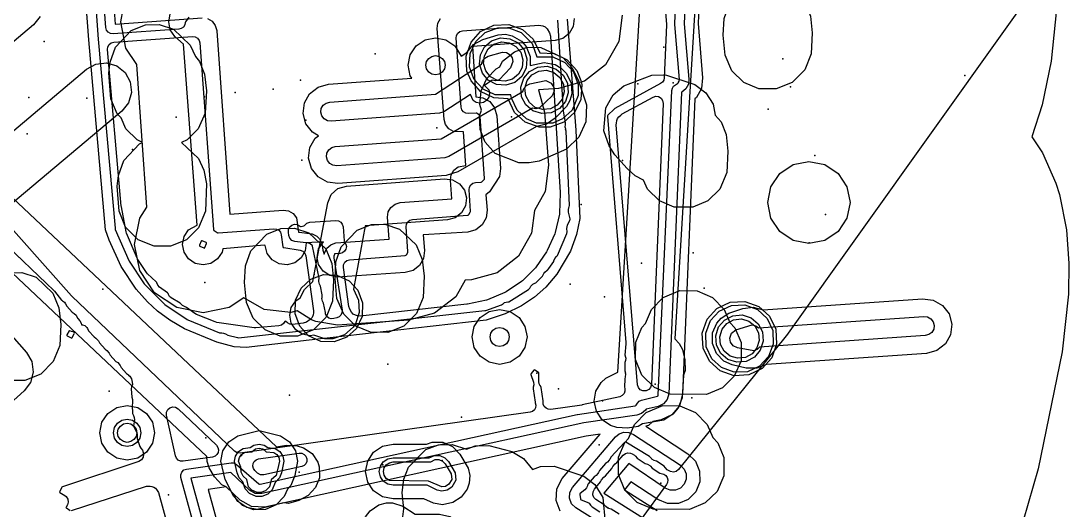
# Model space of a CAD drawing. Header units: metres. Extents: x 8738 to 9560, y -8972 to -7699.
# Drawn here: x 9148.7 to 9225.3, y -8108.8 to -8073.1 of the extents above; entities that cross this region are included whole.
import ezdxf

# ---------------------------------------------------------------- set-up
doc = ezdxf.new("R2010")
doc.units = ezdxf.units.M
for name, color, linetype in [('AI_GREENING_EXCLUSIONS', 1, 'Continuous'), ('AI_GREENING_LAWN', 82, 'Continuous'), ('AI_GREENING_REJECTED', 6, 'Continuous')]:
    doc.layers.add(name, color=color, linetype=linetype)

msp = doc.modelspace()

# ---------------------------------------------------------------- linework, layer by layer
at = {"layer": 'AI_GREENING_EXCLUSIONS'}
for points in [[(9188.561, -8072.928), (9189.184, -8081.035), (9189.471, -8087.487), (9189.24, -8088.658), (9188.786, -8089.883), (9187.793, -8091.571), (9186.985, -8092.504), (9186.156, -8093.238), (9185.21, -8093.88), (9184.018, -8094.46), (9182.632, -8094.916), (9171.051, -8096.233), (9170.97, -8096.265), (9170.786, -8096.263), (9165.134, -8096.905), (9164.27, -8096.871), (9163.002, -8096.513), (9160.641, -8095.54), (9159.569, -8094.91), (9158.686, -8094.25), (9157.943, -8093.576), (9157.115, -8092.648), (9156.024, -8091), (9155.142, -8089.078), (9154.881, -8088.312), (9153.659, -8074.453), (9151.341, -8043.422)], [(9225.452, -8055.762), (9224.035, -8056.214), (9224.608, -8059.064), (9224.886, -8061.973), (9224.824, -8066.477), (9223.844, -8076.012), (9223.181, -8079.189), (9222.441, -8081.522), (9223.209, -8082.703), (9224.196, -8084.92), (9224.457, -8085.733), (9224.96, -8088.312), (9225.137, -8090.78), (9225.105, -8093.014), (9224.65, -8097.233), (9222.899, -8105.779), (9221.799, -8109.562)], [(9197.511, -8063.268), (9197.093, -8073.285), (9197.435, -8077.313), (9197.394, -8077.694), (9197.213, -8078.031), (9196.918, -8078.276), (9196.884, -8078.294), (9195.967, -8100.286), (9195.855, -8100.705), (9195.577, -8101.038), (9195.183, -8101.221), (9194.307, -8101.414), (9194.263, -8101.497), (9193.977, -8101.741), (9193.621, -8101.863), (9189.763, -8102.415), (9166.292, -8107.585), (9165.808, -8107.571), (9165.387, -8107.332), (9164.031, -8106.038), (9161.109, -8106.45), (9164.348, -8118.278)], [(9198.51, -8063.309), (9198.095, -8073.263), (9198.432, -8077.229), (9198.349, -8077.99), (9197.987, -8078.664), (9197.865, -8078.765), (9196.966, -8100.327), (9196.743, -8101.166), (9196.185, -8101.831), (9195.398, -8102.197), (9194.801, -8102.329), (9194.472, -8102.61), (9194.299, -8102.669), (9197.354, -8104.679), (9197.909, -8105.226), (9198.213, -8105.945), (9198.219, -8106.726), (9197.925, -8107.449), (9197.377, -8108.004), (9196.659, -8108.308), (9195.878, -8108.314), (9195.155, -8108.02), (9193.19, -8106.727), (9192.724, -8107.313), (9195.107, -8108.822)], [(9198.201, -8066.594), (9196.397, -8096.285), (9196.729, -8096.626), (9196.95, -8097.058), (9197.137, -8097.813), (9197.156, -8098.593), (9197.024, -8098.933), (9196.937, -8100.594), (9196.653, -8101.321), (9196.248, -8101.792), (9195.599, -8102.226), (9194.037, -8102.497), (9193.727, -8102.685), (9192.956, -8102.803), (9192.177, -8102.751), (9191.714, -8102.609), (9191.102, -8102.186), (9190.688, -8101.569), (9190.527, -8100.842), (9190.643, -8100.108), (9191.02, -8099.467), (9191.382, -8099.142), (9192.242, -8098.717), (9194.271, -8065.314)], [(9198.201, -8066.594), (9196.397, -8096.285), (9196.729, -8096.626), (9196.95, -8097.058), (9197.137, -8097.813), (9197.156, -8098.593), (9197.024, -8098.933), (9196.937, -8100.594), (9196.653, -8101.321), (9196.248, -8101.792), (9195.599, -8102.226), (9194.037, -8102.497), (9193.727, -8102.685), (9192.956, -8102.803), (9192.177, -8102.751), (9191.714, -8102.609), (9191.102, -8102.186), (9190.688, -8101.569), (9190.527, -8100.842), (9190.643, -8100.108), (9191.02, -8099.467), (9191.382, -8099.142), (9192.242, -8098.717), (9194.271, -8065.314)], [(9155.267, -8068.838), (9155.587, -8073.296), (9161.922, -8072.843)], [(9192.551, -8072.645), (9192.309, -8074.58), (9191.345, -8076.276), (9189.805, -8077.474), (9187.924, -8077.992), (9186.455, -8078.098), (9186.905, -8079.734), (9187.184, -8083.595), (9186.942, -8085.531), (9186.159, -8086.909), (9185.956, -8088.554), (9184.994, -8090.251), (9183.455, -8091.451), (9181.574, -8091.971), (9181.111, -8092.005), (9180.419, -8093.219), (9178.872, -8094.417), (9176.984, -8094.93), (9171.813, -8095.273), (9170.219, -8095.011), (9169.9, -8094.892), (9168.87, -8094.237), (9168.389, -8094.37), (9166.453, -8094.13), (9164.973, -8093.291), (9163.906, -8094.003), (9161.993, -8094.384), (9160.08, -8094.003), (9158.457, -8092.92), (9157.374, -8091.297), (9156.993, -8089.384), (9157.374, -8087.471), (9157.908, -8086.671), (9157.162, -8076.244), (9156.37, -8075.058), (9155.989, -8073.145), (9156.177, -8072.199)], [(9150.112, -8072.754), (9149.625, -8073.363), (9142.432, -8079.415)], [(9189.06, -8072.897), (9188.987, -8073.478), (9188.698, -8073.987), (9188.236, -8074.346), (9187.672, -8074.501), (9181.643, -8074.937), (9181.9, -8078.61), (9182.391, -8078.671), (9182.899, -8078.96), (9183.259, -8079.422), (9183.414, -8079.987), (9183.693, -8083.848), (9183.621, -8084.429), (9182.875, -8085.555), (9182.618, -8085.755), (9182.705, -8086.874), (9182.633, -8087.455), (9182.344, -8087.964), (9181.883, -8088.324), (9181.318, -8088.48), (9178.056, -8088.695), (9178.139, -8089.832), (9178.067, -8090.415), (9177.776, -8090.925), (9177.312, -8091.285), (9176.745, -8091.439), (9171.813, -8091.773), (9171.239, -8091.659), (9170.752, -8091.334), (9170.427, -8090.847), (9170.317, -8090.374), (9170.427, -8089.699), (9170.775, -8089.197), (9169.519, -8089.283), (9169.448, -8089.855), (9169.159, -8090.364), (9168.698, -8090.723), (9168.134, -8090.879), (9167.553, -8090.807), (9167.044, -8090.519), (9166.684, -8090.057), (9166.525, -8089.456), (9166.459, -8089.448), (9163.427, -8089.717), (9163.379, -8089.958), (9163.054, -8090.445), (9162.567, -8090.77), (9161.993, -8090.884), (9161.419, -8090.77), (9160.932, -8090.445), (9160.607, -8089.958), (9160.493, -8089.384), (9160.607, -8088.81), (9160.932, -8088.323), (9161.555, -8087.971), (9160.564, -8074.769), (9159.928, -8074.206), (9159.603, -8073.719), (9159.489, -8073.145), (9159.603, -8072.571)], [(9162.31, -8072.892), (9162.649, -8073.085), (9162.888, -8073.393), (9162.991, -8073.77), (9162.99, -8073.777), (9162.992, -8073.784), (9163.96, -8087.172), (9167.842, -8086.891), (9168.229, -8086.94), (9168.568, -8087.132), (9168.808, -8087.44), (9168.961, -8088.493), (9168.966, -8088.493), (9169.017, -8088.5), (9169.761, -8088.593), (9169.794, -8088.604), (9169.947, -8088.624), (9170.298, -8088.794), (9170.298, -8088.794), (9170.487, -8088.979), (9170.662, -8089.328), (9170.732, -8089.801), (9170.841, -8090.096), (9170.841, -8090.096), (9170.845, -8090.022), (9171.015, -8089.67), (9171.015, -8089.67), (9171.015, -8089.67), (9171.16, -8089.54), (9171.306, -8089.411), (9171.306, -8089.411), (9171.306, -8089.411), (9171.49, -8089.346), (9171.674, -8089.282), (9171.674, -8089.282), (9171.674, -8089.282), (9171.674, -8089.282), (9175.572, -8089.013), (9175.454, -8087.406), (9175.501, -8087.019), (9175.694, -8086.679), (9176.002, -8086.439), (9176.378, -8086.335), (9180.139, -8086.06), (9180.041, -8084.696), (9180.089, -8084.309), (9180.282, -8083.97), (9180.59, -8083.73), (9181.17, -8083.612), (9180.993, -8081.164), (9180.266, -8081.141), (9179.927, -8080.948), (9179.687, -8080.64), (9179.584, -8080.264), (9179.073, -8073.619), (9179.122, -8073.232), (9179.314, -8072.893)], [(9137.31, -8075.811), (9167.364, -8104.16), (9168.089, -8104.049), (9168.868, -8104.101), (9169.331, -8104.243), (9169.943, -8104.666), (9170.357, -8105.283), (9170.472, -8105.64), (9170.488, -8106.42), (9170.204, -8107.147), (9169.663, -8107.71), (9168.982, -8108.083), (9168.233, -8108.301), (9167.87, -8108.261), (9165.943, -8108.742), (9165.178, -8108.59), (9164.529, -8108.156), (9164.089, -8107.475), (9163.688, -8107.093), (9163.359, -8106.94), (9162.831, -8106.366), (9162.439, -8105.69), (9162.298, -8105.227), (9162.28, -8104.863), (9136.861, -8080.886)], [(9137.31, -8075.811), (9167.364, -8104.16), (9168.089, -8104.049), (9168.868, -8104.101), (9169.331, -8104.243), (9169.943, -8104.666), (9170.357, -8105.283), (9170.472, -8105.64), (9170.488, -8106.42), (9170.204, -8107.147), (9169.663, -8107.71), (9168.982, -8108.083), (9168.233, -8108.301), (9167.87, -8108.261), (9165.943, -8108.742), (9165.178, -8108.59), (9164.529, -8108.156), (9164.089, -8107.475), (9163.688, -8107.093), (9163.359, -8106.94), (9162.831, -8106.366), (9162.439, -8105.69), (9162.298, -8105.227), (9162.28, -8104.863), (9136.861, -8080.886)], [(9145.37, -8083.43), (9153.489, -8076.598), (9154.173, -8076.222), (9154.949, -8076.136), (9155.698, -8076.353), (9156.307, -8076.84), (9156.684, -8077.524), (9156.77, -8078.3), (9156.552, -8079.049), (9156.065, -8079.658), (9146.894, -8087.374)], [(9146.6, -8094.419), (9149.116, -8097.278), (9149.506, -8097.948), (9149.611, -8098.715), (9149.418, -8099.465), (9148.954, -8100.086), (9145.871, -8102.863)], [(9193.501, -8111.357), (9189.179, -8108.619), (9188.877, -8108.321), (9188.726, -8107.925), (9188.752, -8107.502), (9188.752, -8107.502), (9188.951, -8107.128), (9192.064, -8103.449), (9192.342, -8103.22), (9192.684, -8103.105), (9193.044, -8103.119), (9193.377, -8103.26), (9196.804, -8105.514), (9197.082, -8105.788), (9197.234, -8106.147), (9197.237, -8106.538), (9197.09, -8106.899), (9196.816, -8107.177), (9196.457, -8107.329), (9196.066, -8107.332), (9195.705, -8107.185), (9193.048, -8105.382), (9191.219, -8107.544), (9194.571, -8109.667)], [(9188.04, -8108.868), (9187.737, -8108.077), (9187.789, -8107.231), (9188.187, -8106.482), (9190.967, -8103.253), (9189.942, -8103.399), (9166.507, -8108.561), (9165.538, -8108.534), (9164.696, -8108.055), (9163.692, -8107.097), (9162.368, -8107.284), (9165.29, -8117.945)], [(9176.574, -8109.272), (9176.644, -8108.702), (9176.517, -8107.521), (9176.647, -8106.523), (9176.986, -8105.648), (9178.245, -8104.369), (9179.176, -8104.019), (9180.17, -8103.992), (9181.208, -8104.338), (9181.848, -8104.098), (9182.842, -8104.071), (9184.512, -8104.51), (9185.364, -8105.025), (9186.023, -8105.83), (9186.612, -8105.609), (9187.606, -8105.582), (9189.778, -8106.315), (9190.56, -8106.93), (9191.142, -8107.872), (9191.316, -8109.712)]]:
    msp.add_lwpolyline(points, dxfattribs=at)
for points in [[(9203.574, -8070.13), (9204.624, -8070.482), (9205.848, -8071.641), (9206.295, -8072.716), (9206.428, -8073.933), (9206.351, -8075.478), (9205.881, -8076.643), (9204.959, -8077.565), (9203.794, -8078.035), (9202.525, -8078.018), (9201.441, -8077.565), (9200.564, -8076.71), (9200.066, -8075.559), (9199.933, -8074.106), (9200.001, -8072.884), (9200.39, -8071.786), (9201.55, -8070.564), (9202.58, -8070.157), (9203.574, -8070.13)], [(9156.372, -8080.948), (9156.02, -8080.147), (9155.733, -8079.839), (9155.28, -8078.755), (9155.135, -8076.855), (9155.216, -8076.079), (9155.604, -8074.982), (9156.765, -8073.76), (9157.794, -8073.352), (9158.789, -8073.326), (9159.839, -8073.678), (9161.063, -8074.836), (9161.44, -8075.674), (9161.742, -8076.026), (9162.103, -8076.954), (9162.236, -8078.171), (9162.142, -8079.798), (9161.644, -8080.948), (9160.834, -8081.758), (9160.421, -8081.948), (9161.668, -8083.118), (9162.054, -8083.974), (9162.236, -8084.964), (9162.171, -8086.955), (9161.656, -8088.187), (9160.779, -8089.042), (9159.614, -8089.512), (9158.426, -8089.512), (9157.261, -8089.042), (9156.339, -8088.12), (9155.869, -8086.955), (9155.741, -8085.137), (9155.821, -8084.361), (9156.21, -8083.264), (9157.37, -8082.042), (9157.582, -8081.942), (9157.183, -8081.758), (9156.372, -8080.948)], [(9181.541, -8074.627), (9182.242, -8073.848), (9183.202, -8073.385), (9184.286, -8073.327), (9185.3, -8073.688), (9186.079, -8074.389), (9186.551, -8075.397), (9187.591, -8075.456), (9188.552, -8075.919), (9189.253, -8076.698), (9189.555, -8077.42), (9189.614, -8077.712), (9189.555, -8078.796), (9189.092, -8079.756), (9188.314, -8080.457), (9187.299, -8080.818), (9186.508, -8080.818), (9185.494, -8080.457), (9184.715, -8079.756), (9184.242, -8078.747), (9183.202, -8078.689), (9182.242, -8078.226), (9181.541, -8077.447), (9181.238, -8076.725), (9181.18, -8075.641), (9181.541, -8074.627)], [(9181.771, -8077.35), (9181.43, -8076.433), (9181.469, -8075.447), (9181.878, -8074.565), (9182.577, -8073.918), (9183.494, -8073.577), (9184.286, -8073.577), (9185.203, -8073.918), (9186.009, -8074.724), (9186.35, -8075.679), (9187.494, -8075.687), (9188.375, -8076.096), (9189.023, -8076.795), (9189.364, -8077.712), (9189.364, -8078.504), (9188.916, -8079.58), (9188.216, -8080.227), (9187.494, -8080.529), (9186.313, -8080.529), (9185.591, -8080.227), (9184.892, -8079.58), (9184.483, -8078.698), (9184.443, -8078.466), (9183.3, -8078.458), (9182.418, -8078.049), (9181.771, -8077.35)], [(9169.771, -8078.381), (9170.387, -8077.901), (9171.139, -8077.693), (9177.221, -8077.248), (9177.1, -8077.067), (9176.948, -8076.302), (9177.1, -8075.537), (9177.534, -8074.888), (9178.183, -8074.454), (9178.948, -8074.302), (9179.713, -8074.454), (9180.362, -8074.888), (9180.819, -8075.652), (9181.242, -8075.376), (9181.712, -8074.789), (9182.395, -8074.413), (9183.522, -8074.071), (9184.061, -8074.044), (9184.537, -8074.144), (9185.212, -8074.536), (9185.565, -8074.945), (9185.856, -8075.669), (9185.852, -8076.316), (9186.879, -8076.108), (9187.669, -8076.26), (9188.116, -8076.518), (9188.498, -8076.9), (9188.839, -8077.602), (9188.885, -8078.381), (9188.751, -8078.873), (9188.494, -8079.321), (9187.683, -8080.173), (9187.039, -8080.615), (9186.303, -8080.77), (9180.582, -8084.096), (9179.723, -8084.362), (9171.837, -8084.94), (9171.063, -8084.844), (9170.384, -8084.459), (9169.904, -8083.843), (9169.696, -8083.091), (9169.792, -8082.317), (9170.177, -8081.638), (9170.417, -8081.451), (9169.978, -8081.201), (9169.498, -8080.586), (9169.29, -8079.834), (9169.386, -8079.059), (9169.771, -8078.381)], [(9184.979, -8074.678), (9185.41, -8075.186), (9185.62, -8075.839), (9185.561, -8076.527), (9185.249, -8077.126), (9184.741, -8077.557), (9184.088, -8077.767), (9183.4, -8077.708), (9182.801, -8077.396), (9182.37, -8076.888), (9182.16, -8076.235), (9182.219, -8075.547), (9182.531, -8074.948), (9183.039, -8074.517), (9183.692, -8074.307), (9184.38, -8074.366), (9184.979, -8074.678)], [(9185.161, -8075.354), (9185.326, -8075.898), (9185.267, -8076.467), (9185.001, -8076.959), (9184.573, -8077.308), (9184.029, -8077.473), (9183.46, -8077.414), (9182.968, -8077.148), (9182.619, -8076.72), (9182.454, -8076.176), (9182.513, -8075.607), (9182.779, -8075.115), (9183.207, -8074.766), (9183.751, -8074.601), (9184.32, -8074.66), (9184.812, -8074.926), (9185.161, -8075.354)], [(9170.66, -8080.002), (9170.587, -8079.739), (9170.62, -8079.468), (9170.755, -8079.23), (9170.971, -8079.062), (9171.234, -8078.99), (9178.947, -8078.425), (9182.31, -8076.232), (9182.378, -8075.997), (9182.549, -8075.784), (9182.788, -8075.652), (9183.846, -8075.338), (9184.116, -8075.375), (9184.385, -8075.542), (9184.537, -8075.769), (9184.59, -8076.037), (9184.415, -8076.5), (9183.581, -8077.366), (9183.317, -8077.437), (9183.075, -8077.404), (9182.514, -8077.77), (9182.828, -8078.105), (9182.881, -8078.373), (9182.828, -8078.641), (9182.676, -8078.868), (9182.449, -8079.02), (9182.181, -8079.073), (9181.913, -8079.02), (9181.686, -8078.868), (9181.493, -8078.436), (9179.561, -8079.696), (9179.23, -8079.808), (9171.336, -8080.386), (9171.065, -8080.352), (9170.828, -8080.217), (9170.66, -8080.002)], [(9189.911, -8080.445), (9189.409, -8081.562), (9188.501, -8082.426), (9186.507, -8083.297), (9185.785, -8083.437), (9185.015, -8083.441), (9183.3, -8082.751), (9182.563, -8081.924), (9182.196, -8080.999), (9182.151, -8080.006), (9182.297, -8079.587), (9182.177, -8079.17), (9182.272, -8078.18), (9182.687, -8077.276), (9183.374, -8076.556), (9183.629, -8076.427), (9183.836, -8076.009), (9184.698, -8075.314), (9185.64, -8074.994), (9186.634, -8074.999), (9188.259, -8075.762), (9188.881, -8076.465), (9189.349, -8077.356), (9189.951, -8079.189), (9189.911, -8080.445)], [(9179.443, -8075.807), (9179.595, -8076.034), (9179.648, -8076.302), (9179.595, -8076.57), (9179.443, -8076.797), (9179.216, -8076.949), (9178.948, -8077.002), (9178.68, -8076.949), (9178.453, -8076.797), (9178.301, -8076.57), (9178.248, -8076.302), (9178.301, -8076.034), (9178.453, -8075.807), (9178.68, -8075.655), (9178.948, -8075.602), (9179.216, -8075.655), (9179.443, -8075.807)], [(9188.575, -8077.618), (9188.634, -8078.306), (9188.424, -8078.959), (9187.993, -8079.467), (9187.394, -8079.779), (9186.706, -8079.838), (9186.053, -8079.628), (9185.544, -8079.197), (9185.232, -8078.598), (9185.173, -8077.91), (9185.383, -8077.257), (9185.814, -8076.748), (9186.414, -8076.437), (9187.102, -8076.378), (9187.755, -8076.588), (9188.263, -8077.019), (9188.575, -8077.618)], [(9188.281, -8077.677), (9188.34, -8078.246), (9188.175, -8078.791), (9187.825, -8079.219), (9187.334, -8079.485), (9186.765, -8079.544), (9186.22, -8079.379), (9185.793, -8079.03), (9185.526, -8078.538), (9185.468, -8077.969), (9185.632, -8077.425), (9185.982, -8076.997), (9186.473, -8076.731), (9187.042, -8076.672), (9187.587, -8076.836), (9188.014, -8077.186), (9188.281, -8077.677)], [(9191.915, -8078.452), (9192.673, -8077.808), (9194.724, -8077.022), (9195.718, -8076.995), (9197.87, -8077.717), (9198.658, -8078.324), (9199.205, -8079.155), (9199.342, -8079.958), (9199.774, -8080.432), (9200.135, -8081.361), (9200.268, -8082.578), (9200.191, -8084.123), (9199.676, -8085.355), (9198.799, -8086.21), (9197.715, -8086.663), (9196.365, -8086.663), (9195.281, -8086.21), (9194.404, -8085.355), (9194.109, -8084.69), (9193.518, -8084.385), (9192.919, -8083.844), (9192.038, -8082.848), (9191.614, -8082.193), (9191.229, -8081.095), (9191.368, -8079.415), (9191.915, -8078.452)], [(9185.577, -8077.786), (9185.823, -8077.667), (9186.999, -8077.414), (9187.393, -8077.607), (9187.581, -8077.931), (9187.597, -8078.204), (9187.46, -8078.532), (9186.527, -8079.42), (9186.26, -8079.476), (9186.02, -8079.432), (9179.929, -8082.973), (9179.628, -8083.066), (9171.742, -8083.643), (9171.471, -8083.61), (9171.233, -8083.475), (9171.065, -8083.259), (9170.993, -8082.996), (9171.026, -8082.725), (9171.161, -8082.488), (9171.376, -8082.32), (9171.64, -8082.247), (9179.365, -8081.681), (9185.316, -8078.221), (9185.396, -8077.99), (9185.577, -8077.786)], [(9206.186, -8089.328), (9205.038, -8089.1), (9204.065, -8088.45), (9203.414, -8087.476), (9203.186, -8086.328), (9203.414, -8085.18), (9204.065, -8084.207), (9205.038, -8083.557), (9206.186, -8083.328), (9207.334, -8083.557), (9208.307, -8084.207), (9208.958, -8085.18), (9209.186, -8086.328), (9208.958, -8087.476), (9208.307, -8088.45), (9207.334, -8089.1), (9206.186, -8089.328)], [(9179.61, -8084.603), (9180.19, -8084.675), (9180.699, -8084.963), (9181.059, -8085.425), (9181.215, -8085.989), (9181.143, -8086.57), (9180.854, -8087.079), (9180.393, -8087.439), (9179.829, -8087.595), (9173.827, -8088.034), (9172.959, -8092.655), (9173.331, -8093.463), (9173.39, -8094.349), (9173.105, -8095.182), (9172.944, -8095.421), (9172.3, -8095.987), (9171.467, -8096.272), (9170.873, -8096.272), (9170.084, -8096.005), (9169.82, -8096.058), (9169.246, -8095.944), (9168.759, -8095.619), (9168.434, -8095.132), (9168.32, -8094.558), (9168.434, -8093.984), (9168.759, -8093.497), (9169.086, -8093.279), (9169.396, -8092.683), (9170.01, -8092.101), (9171.092, -8086.346), (9171.348, -8085.747), (9171.833, -8085.314), (9172.457, -8085.127), (9179.61, -8084.603)], [(9168.666, -8088.194), (9169.716, -8088.546), (9170.94, -8089.704), (9171.386, -8090.78), (9171.52, -8091.996), (9171.442, -8093.541), (9170.973, -8094.706), (9170.051, -8095.629), (9168.885, -8096.098), (9167.616, -8096.082), (9166.533, -8095.629), (9165.656, -8094.773), (9165.158, -8093.623), (9165.025, -8092.169), (9165.093, -8090.947), (9165.481, -8089.85), (9166.642, -8088.628), (9167.672, -8088.22), (9168.666, -8088.194)], [(9175.264, -8087.911), (9176.314, -8088.263), (9177.538, -8089.422), (9177.985, -8090.497), (9178.118, -8091.714), (9178.041, -8093.259), (9177.571, -8094.424), (9176.649, -8095.346), (9175.484, -8095.816), (9174.215, -8095.799), (9173.131, -8095.346), (9172.254, -8094.491), (9171.756, -8093.34), (9171.623, -8091.887), (9171.691, -8090.665), (9172.08, -8089.567), (9173.24, -8088.345), (9174.27, -8087.938), (9175.264, -8087.911)], [(9148.77, -8091.428), (9149.82, -8091.78), (9151.044, -8092.938), (9151.49, -8094.013), (9151.624, -8095.23), (9151.546, -8096.775), (9151.077, -8097.94), (9150.155, -8098.862), (9148.99, -8099.332), (9147.72, -8099.315), (9146.637, -8098.862), (9145.76, -8098.007), (9145.262, -8096.857), (9145.129, -8095.403), (9145.197, -8094.181), (9145.585, -8093.083), (9146.746, -8091.861), (9147.776, -8091.454), (9148.77, -8091.428)], [(9170.774, -8091.592), (9171.76, -8091.631), (9172.642, -8092.04), (9173.289, -8092.739), (9173.63, -8093.656), (9173.591, -8094.642), (9173.182, -8095.524), (9172.483, -8096.171), (9171.566, -8096.512), (9170.58, -8096.473), (9169.698, -8096.064), (9169.051, -8095.365), (9168.71, -8094.448), (9168.749, -8093.462), (9169.158, -8092.58), (9169.857, -8091.933), (9170.774, -8091.592)], [(9194.703, -8094.128), (9195.552, -8093.26), (9196.762, -8092.754), (9198.02, -8092.768), (9199.16, -8093.26), (9200.009, -8094.128), (9200.407, -8095.077), (9200.776, -8095.466), (9201.23, -8096.549), (9201.23, -8097.877), (9200.738, -8099.017), (9199.87, -8099.866), (9198.717, -8100.334), (9196.061, -8100.312), (9194.908, -8099.844), (9194.002, -8098.938), (9193.534, -8097.785), (9193.548, -8096.527), (9194.002, -8095.444), (9194.274, -8095.153), (9194.703, -8094.128)], [(9202.527, -8093.916), (9203.306, -8094.617), (9203.769, -8095.577), (9203.827, -8096.661), (9203.466, -8097.675), (9202.765, -8098.454), (9201.805, -8098.917), (9200.721, -8098.975), (9199.707, -8098.614), (9198.928, -8097.913), (9198.465, -8096.953), (9198.407, -8095.869), (9198.768, -8094.855), (9199.469, -8094.076), (9200.429, -8093.613), (9201.513, -8093.555), (9202.527, -8093.916)], [(9200.527, -8093.844), (9201.513, -8093.805), (9202.43, -8094.146), (9203.129, -8094.793), (9203.538, -8095.675), (9203.577, -8096.661), (9203.236, -8097.578), (9202.589, -8098.277), (9201.707, -8098.686), (9200.721, -8098.725), (9199.804, -8098.384), (9199.105, -8097.737), (9198.696, -8096.855), (9198.657, -8095.869), (9198.998, -8094.952), (9199.645, -8094.253), (9200.527, -8093.844)], [(9199.471, -8095.129), (9199.793, -8094.766), (9200.352, -8094.417), (9201.351, -8094.07), (9202.124, -8093.965), (9202.851, -8094.158), (9214.473, -8093.356), (9215.247, -8093.452), (9215.926, -8093.837), (9216.406, -8094.452), (9216.614, -8095.204), (9216.518, -8095.979), (9216.133, -8096.657), (9215.517, -8097.137), (9214.765, -8097.345), (9203.09, -8098.15), (9202.392, -8098.428), (9201.611, -8098.416), (9200.585, -8098.172), (9199.981, -8097.911), (9199.438, -8097.351), (9199.15, -8096.626), (9199.161, -8095.846), (9199.471, -8095.129)], [(9185.038, -8094.73), (9185.472, -8095.379), (9185.624, -8096.144), (9185.472, -8096.909), (9185.038, -8097.558), (9184.389, -8097.992), (9183.624, -8098.144), (9182.859, -8097.992), (9182.21, -8097.558), (9181.776, -8096.909), (9181.624, -8096.144), (9181.776, -8095.379), (9182.21, -8094.73), (9182.859, -8094.296), (9183.624, -8094.144), (9184.389, -8094.296), (9185.038, -8094.73)], [(9202.476, -8095.176), (9202.788, -8095.775), (9202.847, -8096.463), (9202.637, -8097.116), (9202.206, -8097.624), (9201.607, -8097.936), (9200.919, -8097.995), (9200.266, -8097.785), (9199.758, -8097.354), (9199.446, -8096.755), (9199.387, -8096.067), (9199.597, -8095.414), (9200.028, -8094.906), (9200.627, -8094.594), (9201.315, -8094.535), (9201.968, -8094.745), (9202.476, -8095.176)], [(9202.044, -8095.263), (9202.308, -8095.333), (9202.502, -8095.481), (9214.568, -8094.652), (9214.839, -8094.686), (9215.077, -8094.821), (9215.245, -8095.036), (9215.317, -8095.299), (9215.284, -8095.57), (9215.149, -8095.808), (9214.934, -8095.976), (9214.67, -8096.048), (9202.586, -8096.878), (9202.411, -8097.048), (9202.157, -8097.149), (9200.97, -8096.949), (9200.653, -8096.789), (9200.47, -8096.533), (9200.418, -8096.222), (9200.541, -8095.868), (9200.849, -8095.618), (9202.044, -8095.263)], [(9184.119, -8095.649), (9184.271, -8095.876), (9184.324, -8096.144), (9184.271, -8096.412), (9184.119, -8096.639), (9183.892, -8096.791), (9183.624, -8096.844), (9183.356, -8096.791), (9183.129, -8096.639), (9182.977, -8096.412), (9182.924, -8096.144), (9182.977, -8095.876), (9183.129, -8095.649), (9183.356, -8095.497), (9183.624, -8095.444), (9183.892, -8095.497), (9184.119, -8095.649)], [(9202.494, -8095.835), (9202.553, -8096.404), (9202.388, -8096.948), (9202.039, -8097.376), (9201.547, -8097.642), (9200.978, -8097.701), (9200.434, -8097.536), (9200.006, -8097.187), (9199.74, -8096.695), (9199.681, -8096.126), (9199.846, -8095.582), (9200.195, -8095.154), (9200.687, -8094.888), (9201.256, -8094.829), (9201.8, -8094.994), (9202.228, -8095.343), (9202.494, -8095.835)], [(9157.229, -8104.991), (9156.464, -8105.143), (9155.699, -8104.991), (9155.05, -8104.557), (9154.616, -8103.908), (9154.464, -8103.143), (9154.616, -8102.378), (9155.05, -8101.729), (9155.699, -8101.295), (9156.464, -8101.143), (9157.229, -8101.295), (9157.878, -8101.729), (9158.312, -8102.378), (9158.464, -8103.143), (9158.312, -8103.908), (9157.878, -8104.557), (9157.229, -8104.991)], [(9194.307, -8101.66), (9195.517, -8101.154), (9196.775, -8101.168), (9197.915, -8101.66), (9198.764, -8102.528), (9199.162, -8103.477), (9199.531, -8103.866), (9199.985, -8104.949), (9199.985, -8106.277), (9199.493, -8107.417), (9198.625, -8108.266), (9197.472, -8108.734), (9194.816, -8108.712), (9193.663, -8108.244), (9192.757, -8107.338), (9192.289, -8106.185), (9192.303, -8104.927), (9192.757, -8103.844), (9193.029, -8103.553), (9193.458, -8102.528), (9194.307, -8101.66)], [(9156.081, -8104.067), (9155.757, -8103.85), (9155.54, -8103.526), (9155.464, -8103.143), (9155.54, -8102.76), (9155.757, -8102.436), (9156.081, -8102.219), (9156.464, -8102.143), (9156.847, -8102.219), (9157.171, -8102.436), (9157.388, -8102.76), (9157.464, -8103.143), (9157.388, -8103.526), (9157.171, -8103.85), (9156.847, -8104.067), (9156.464, -8104.143), (9156.081, -8104.067)], [(9156.196, -8103.79), (9155.969, -8103.638), (9155.817, -8103.411), (9155.764, -8103.143), (9155.817, -8102.875), (9155.969, -8102.648), (9156.196, -8102.496), (9156.464, -8102.443), (9156.732, -8102.496), (9156.959, -8102.648), (9157.111, -8102.875), (9157.164, -8103.143), (9157.111, -8103.411), (9156.959, -8103.638), (9156.732, -8103.79), (9156.464, -8103.843), (9156.196, -8103.79)], [(9167.648, -8103.374), (9168.297, -8103.808), (9168.731, -8104.457), (9168.883, -8105.222), (9168.701, -8106.267), (9168.399, -8106.99), (9168.147, -8107.26), (9167.92, -8107.804), (9167.336, -8108.408), (9166.551, -8108.753), (9165.681, -8108.768), (9164.881, -8108.451), (9164.234, -8107.804), (9163.602, -8106.552), (9163.293, -8105.222), (9163.445, -8104.457), (9163.879, -8103.808), (9164.528, -8103.374), (9166.081, -8102.969), (9167.648, -8103.374)], [(9174.436, -8107.387), (9174.002, -8106.738), (9173.85, -8105.973), (9174.002, -8105.208), (9174.436, -8104.559), (9175.085, -8104.125), (9175.85, -8103.973), (9178.304, -8103.973), (9178.694, -8103.818), (9179.474, -8103.83), (9180.19, -8104.139), (9180.734, -8104.699), (9181.332, -8105.719), (9181.446, -8106.262), (9181.406, -8106.816), (9181.26, -8107.248), (9180.824, -8107.837), (9180.216, -8108.244), (9179.45, -8108.397), (9178.81, -8108.291), (9178.103, -8107.973), (9175.85, -8107.973), (9175.085, -8107.821), (9174.436, -8107.387)], [(9164.91, -8104.298), (9165.434, -8104.222), (9165.698, -8104.045), (9166.081, -8103.969), (9166.464, -8104.045), (9166.728, -8104.222), (9167.266, -8104.298), (9167.59, -8104.515), (9167.807, -8104.839), (9167.883, -8105.222), (9167.721, -8106.069), (9167.57, -8106.43), (9167.257, -8106.761), (9167.048, -8107.308), (9166.714, -8107.621), (9166.275, -8107.788), (9165.879, -8107.788), (9165.377, -8107.579), (9165.064, -8107.245), (9164.897, -8106.712), (9164.634, -8106.43), (9164.483, -8106.069), (9164.293, -8105.222), (9164.369, -8104.839), (9164.586, -8104.515), (9164.91, -8104.298)], [(9165.025, -8104.575), (9165.554, -8104.522), (9165.813, -8104.322), (9166.081, -8104.269), (9166.349, -8104.322), (9166.608, -8104.522), (9167.151, -8104.575), (9167.378, -8104.727), (9167.53, -8104.954), (9167.583, -8105.222), (9167.321, -8106.263), (9166.963, -8106.579), (9166.842, -8107.077), (9166.546, -8107.373), (9166.216, -8107.494), (9165.938, -8107.494), (9165.544, -8107.33), (9165.312, -8107.077), (9165.191, -8106.558), (9164.922, -8106.32), (9164.777, -8106.01), (9164.75, -8105.645), (9164.593, -8105.222), (9164.646, -8104.954), (9164.798, -8104.727), (9165.025, -8104.575)], [(9174.85, -8105.973), (9174.926, -8105.59), (9175.143, -8105.266), (9175.467, -8105.049), (9175.85, -8104.973), (9178.484, -8104.973), (9178.874, -8104.802), (9179.264, -8104.808), (9179.623, -8104.962), (9179.894, -8105.242), (9180.391, -8106.058), (9180.428, -8106.606), (9180.137, -8107.117), (9179.789, -8107.338), (9179.403, -8107.395), (9179.067, -8107.32), (9178.341, -8106.973), (9175.85, -8106.973), (9175.467, -8106.897), (9175.143, -8106.68), (9174.926, -8106.356), (9174.85, -8105.973)], [(9175.355, -8105.478), (9175.582, -8105.326), (9175.85, -8105.273), (9178.597, -8105.273), (9178.928, -8105.097), (9179.201, -8105.101), (9179.452, -8105.209), (9179.642, -8105.405), (9180.097, -8106.129), (9180.135, -8106.543), (9179.931, -8106.901), (9179.687, -8107.055), (9179.417, -8107.096), (9178.43, -8106.673), (9175.582, -8106.62), (9175.355, -8106.468), (9175.203, -8106.241), (9175.15, -8105.973), (9175.203, -8105.705), (9175.355, -8105.478)], [(9174.18, -8108.834), (9174.825, -8108.404), (9175.368, -8108.264), (9175.824, -8108.266), (9176.567, -8108.507), (9177.472, -8109.093), (9179.238, -8109.093), (9180.004, -8109.245), (9180.653, -8109.679), (9181.086, -8110.328), (9181.238, -8111.093), (9181.086, -8111.858), (9180.653, -8112.507), (9180.004, -8112.941), (9179.238, -8113.093), (9176.426, -8113.093), (9175.658, -8112.94), (9174.693, -8112.452), (9174.191, -8111.856), (9173.742, -8111.017), (9173.603, -8110.474), (9173.604, -8110.018), (9173.845, -8109.276), (9174.18, -8108.834)]]:
    msp.add_lwpolyline(points, close=True, dxfattribs=at)
at = {"layer": 'AI_GREENING_LAWN'}
for points in [[(9192.136, -8030.295), (9195.787, -8073.301), (9195.789, -8073.364), (9195.628, -8077.223), (9195.592, -8077.39), (9195.501, -8077.535), (9195.368, -8077.641), (9192.027, -8079.466), (9191.97, -8079.508), (9191.521, -8079.957), (9191.494, -8079.999), (9191.487, -8080.049), (9192.829, -8096.56), (9192.829, -8096.637), (9192.768, -8097.465), (9192.771, -8097.502), (9192.787, -8097.541), (9192.822, -8097.702), (9192.802, -8097.866), (9192.759, -8098.012), (9192.751, -8098.612), (9192.794, -8098.789), (9192.787, -8098.791), (9192.809, -8098.864), (9192.792, -8099.054), (9192.745, -8099.212), (9192.737, -8099.811), (9192.759, -8099.903), (9192.766, -8100.1), (9192.696, -8100.284), (9192.561, -8100.427), (9192.38, -8100.507), (9189.648, -8101.109), (9189.61, -8101.116), (9187.356, -8101.433), (9187.174, -8101.426), (9187.007, -8101.353), (9186.877, -8101.226), (9186.802, -8101.061), (9186.79, -8100.879), (9186.798, -8100.811), (9186.649, -8099.844), (9186.595, -8099.725), (9186.592, -8099.721), (9186.505, -8099.568), (9186.476, -8099.395), (9186.482, -8098.803), (9186.476, -8098.765), (9186.448, -8098.739), (9186.185, -8098.565), (9186.148, -8098.549), (9186.117, -8098.575), (9185.919, -8098.82), (9185.9, -8098.854), (9185.905, -8098.892), (9186.089, -8099.455), (9186.114, -8099.629), (9186.077, -8099.8), (9186.075, -8099.805), (9186.059, -8099.935), (9186.208, -8100.902), (9186.228, -8100.946), (9186.271, -8101.126), (9186.247, -8101.308), (9186.158, -8101.47), (9186.017, -8101.588), (9185.842, -8101.647), (9164.711, -8104.627), (9164.488, -8104.608), (9164.296, -8104.494), (9152.433, -8093.174), (9152.404, -8093.144), (9135.103, -8073.645)], [(9152.039, -8042.469), (9154.355, -8074.393), (9154.356, -8074.397), (9155.575, -8088.21), (9155.595, -8088.287), (9156.584, -8090.568), (9156.605, -8090.606), (9157.713, -8092.276), (9157.744, -8092.314), (9159.162, -8093.733), (9159.2, -8093.764), (9160.846, -8094.859), (9160.889, -8094.882), (9163.195, -8095.835), (9163.37, -8095.855), (9163.479, -8095.856), (9163.641, -8095.917), (9163.812, -8096.018), (9163.812, -8096.018), (9164.498, -8096.195), (9164.587, -8096.202), (9182.557, -8094.219), (9182.612, -8094.206), (9183.759, -8093.807), (9183.791, -8093.79), (9183.843, -8093.738), (9183.851, -8093.746), (9183.983, -8093.638), (9184.22, -8093.59), (9184.256, -8093.586), (9184.289, -8093.572), (9185.736, -8092.671), (9185.817, -8092.588), (9185.905, -8092.442), (9186.047, -8092.289), (9186.2, -8092.224), (9186.199, -8092.221), (9186.27, -8092.196), (9186.299, -8092.174), (9186.763, -8091.697), (9186.86, -8091.519), (9186.915, -8091.403), (9187.085, -8091.264), (9187.131, -8091.241), (9187.225, -8091.157), (9187.569, -8090.637), (9187.585, -8090.604), (9187.586, -8090.591), (9187.646, -8090.412), (9187.767, -8090.268), (9187.824, -8090.222), (9187.845, -8090.189), (9188.524, -8088.592), (9188.543, -8088.477), (9188.524, -8088.227), (9188.574, -8087.969), (9188.75, -8087.609), (9188.762, -8087.571), (9188.76, -8087.53), (9188.647, -8087.022), (9188.638, -8086.858), (9188.682, -8086.7), (9188.705, -8086.653), (9188.728, -8086.537), (9188.488, -8081.124), (9188.44, -8080.959), (9188.443, -8080.958), (9188.403, -8080.828), (9188.429, -8080.631), (9188.44, -8080.492), (9188.285, -8079.666), (9188.277, -8079.605), (9187.862, -8072.999)], [(9236.309, -8051.434), (9204.536, -8096.028), (9204.519, -8096.051), (9196.675, -8105.825), (9196.511, -8105.959), (9196.306, -8106.012), (9196.097, -8105.976), (9195.979, -8105.928), (9195.833, -8105.837), (9195.727, -8105.702), (9195.707, -8105.666), (9195.625, -8105.577), (9195.06, -8105.207), (9194.903, -8105.156), (9194.736, -8105.065), (9194.693, -8105.013), (9194.689, -8105.017), (9194.554, -8104.875), (9192.819, -8103.83), (9192.772, -8103.815), (9192.731, -8103.843), (9191.745, -8104.913), (9191.655, -8105.088), (9191.65, -8105.086), (9191.624, -8105.147), (9191.49, -8105.282), (9191.353, -8105.375), (9190.916, -8105.89), (9190.835, -8106.053), (9190.829, -8106.051), (9190.799, -8106.121), (9190.665, -8106.256), (9190.529, -8106.349), (9190.091, -8106.864), (9190.038, -8106.972), (9190.03, -8107.012), (9189.965, -8107.172), (9189.851, -8107.301), (9189.501, -8107.577), (9189.474, -8107.607), (9189.473, -8107.648), (9189.522, -8107.967), (9189.535, -8108.005), (9189.57, -8108.026), (9190.008, -8108.197), (9190.154, -8108.285), (9190.262, -8108.417), (9190.283, -8108.455), (9190.366, -8108.542), (9190.937, -8108.903)], [(9163.681, -8118.487), (9160.377, -8106.414), (9160.365, -8106.204), (9160.441, -8106.007), (9160.592, -8105.859), (9160.789, -8105.787), (9164.041, -8105.328), (9164.253, -8105.344), (9164.44, -8105.446), (9166.068, -8106.867), (9166.116, -8106.892), (9166.17, -8106.893), (9189.279, -8101.804), (9189.312, -8101.798), (9193.5, -8101.172), (9193.547, -8101.154), (9193.582, -8101.119), (9193.672, -8100.978), (9193.8, -8100.843), (9193.968, -8100.764), (9195.136, -8100.461), (9195.178, -8100.44), (9195.19, -8100.395), (9196.189, -8078.147), (9196.225, -8077.983), (9196.313, -8077.84), (9196.444, -8077.734), (9196.597, -8077.648), (9196.626, -8077.625), (9196.647, -8077.594), (9196.71, -8077.462), (9196.733, -8077.335), (9196.395, -8073.331), (9196.393, -8073.268), (9196.811, -8063.254)], [(9160.958, -8072.799), (9160.719, -8073.135), (9160.7, -8073.177), (9160.699, -8073.187), (9160.659, -8073.364), (9160.559, -8073.515), (9160.411, -8073.62), (9160.235, -8073.666), (9155.437, -8074.009), (9155.243, -8073.984), (9155.074, -8073.888), (9154.954, -8073.734), (9154.903, -8073.546), (9154.553, -8068.68)], [(9147.185, -8088.995), (9151.12, -8092.75), (9151.17, -8092.805), (9151.683, -8093.466), (9151.71, -8093.491), (9151.75, -8093.51), (9151.88, -8093.602), (9151.974, -8093.731), (9152.059, -8093.896), (9152.457, -8094.343), (9152.596, -8094.432), (9152.733, -8094.564), (9152.765, -8094.634), (9152.771, -8094.631), (9152.855, -8094.793), (9153.015, -8094.972), (9153.114, -8095.143), (9153.128, -8095.248), (9153.203, -8095.249), (9153.375, -8095.319), (9153.392, -8095.33), (9153.53, -8095.462), (9153.561, -8095.532), (9153.567, -8095.529), (9153.651, -8095.691), (9154.05, -8096.138), (9154.184, -8096.225), (9154.362, -8096.426), (9154.433, -8096.57), (9154.846, -8097.036), (9154.981, -8097.123), (9155.159, -8097.323), (9155.229, -8097.468), (9155.642, -8097.934), (9155.777, -8098.021), (9155.955, -8098.222), (9156.025, -8098.366), (9156.425, -8098.818), (9156.565, -8098.917), (9156.558, -8098.926), (9156.663, -8099.002), (9156.771, -8099.21), (9156.829, -8099.445), (9156.839, -8099.624), (9156.786, -8099.796), (9156.758, -8099.924), (9156.794, -8100.548), (9156.846, -8100.7), (9156.862, -8100.967), (9156.828, -8101.124), (9156.862, -8101.724), (9156.898, -8101.839), (9156.918, -8101.872), (9156.982, -8102.034), (9156.987, -8102.208), (9156.924, -8102.629), (9156.925, -8102.668), (9156.938, -8102.706), (9157.143, -8103.071), (9157.201, -8103.246), (9157.194, -8103.414), (9157.199, -8103.556), (9157.389, -8104.151), (9157.463, -8104.263), (9157.573, -8104.402), (9157.627, -8104.575), (9157.642, -8104.694), (9157.618, -8104.919), (9157.497, -8105.11), (9157.304, -8105.229), (9151.738, -8107.089), (9151.696, -8107.114), (9151.667, -8107.153), (9151.542, -8107.433), (9151.533, -8107.471), (9151.561, -8107.498), (9151.914, -8107.727), (9151.911, -8107.732), (9152.02, -8107.801), (9152.137, -8107.983), (9152.166, -8108.197), (9152.102, -8108.404), (9152.01, -8108.565), (9151.997, -8108.604), (9152.027, -8108.632), (9152.298, -8108.805)], [(9192.335, -8109.081), (9191.765, -8108.718), (9191.592, -8108.661), (9191.594, -8108.655), (9191.52, -8108.635), (9191.368, -8108.521), (9191.257, -8108.398), (9190.648, -8108.011), (9190.498, -8107.862), (9190.422, -8107.664), (9190.436, -8107.453), (9190.535, -8107.266), (9190.984, -8106.735), (9191.052, -8106.589), (9191.225, -8106.384), (9191.357, -8106.294), (9191.809, -8105.761), (9191.876, -8105.615), (9192.049, -8105.41), (9192.182, -8105.32), (9192.639, -8104.781), (9192.793, -8104.66), (9192.981, -8104.606), (9193.176, -8104.629), (9193.176, -8104.629), (9193.295, -8104.668), (9193.469, -8104.768), (9193.535, -8104.854), (9193.666, -8105.004), (9194.25, -8105.388), (9194.408, -8105.439), (9194.574, -8105.53), (9194.623, -8105.59), (9194.627, -8105.585), (9194.751, -8105.72), (9195.316, -8106.09), (9195.492, -8106.146), (9195.589, -8106.168), (9195.739, -8106.266), (9195.844, -8106.411), (9195.892, -8106.584), (9195.875, -8106.763), (9195.797, -8106.924), (9193.872, -8109.546)], [(9152.397, -8108.817), (9157.878, -8107.043), (9158.128, -8107.028), (9158.257, -8107.053), (9158.4, -8107.104), (9158.52, -8107.196), (9158.613, -8107.291), (9158.737, -8107.507), (9161.941, -8119.12)]]:
    msp.add_lwpolyline(points, dxfattribs=at)
for points in [[(9177.082, -8087.624), (9177.269, -8087.571), (9181.285, -8087.257), (9181.336, -8087.24), (9181.375, -8087.203), (9181.487, -8087.025), (9181.502, -8086.99), (9181.506, -8086.952), (9181.394, -8085.397), (9181.419, -8085.204), (9181.514, -8085.035), (9181.667, -8084.915), (9181.854, -8084.863), (9182.276, -8084.83), (9182.316, -8084.82), (9182.35, -8084.797), (9182.484, -8084.67), (9182.512, -8084.627), (9182.52, -8084.577), (9182.202, -8080.04), (9182.188, -8079.993), (9182.157, -8079.955), (9181.991, -8079.825), (9181.953, -8079.805), (9181.909, -8079.8), (9181.355, -8079.837), (9181.162, -8079.812), (9180.994, -8079.716), (9180.874, -8079.562), (9180.823, -8079.375), (9180.458, -8074.321), (9180.482, -8074.127), (9180.578, -8073.958), (9180.732, -8073.838), (9180.92, -8073.786), (9186.492, -8073.383), (9186.635, -8073.394), (9186.768, -8073.423), (9186.95, -8073.504), (9187.087, -8073.651), (9187.264, -8073.941), (9187.336, -8074.17), (9188.05, -8085.596), (9188.051, -8085.644), (9188.001, -8087.093), (9187.988, -8087.189), (9187.678, -8088.522), (9187.648, -8088.611), (9187.1, -8089.842), (9187.054, -8089.924), (9186.293, -8091.025), (9186.233, -8091.096), (9185.282, -8092.037), (9185.209, -8092.096), (9184.093, -8092.85), (9184.009, -8092.895), (9182.751, -8093.432), (9182.658, -8093.462), (9181.288, -8093.753), (9181.239, -8093.761), (9173.452, -8094.625), (9173.249, -8094.606), (9173.104, -8094.561), (9172.939, -8094.472), (9172.818, -8094.329), (9172.69, -8094.104), (9172.63, -8093.927), (9172.229, -8091.077), (9172.243, -8090.875), (9172.335, -8090.694), (9172.492, -8090.565), (9172.687, -8090.509), (9176.741, -8090.201), (9176.794, -8090.183), (9176.833, -8090.143), (9176.925, -8089.982), (9176.938, -8089.948), (9176.94, -8089.913), (9176.809, -8088.106), (9176.833, -8087.913), (9176.929, -8087.744), (9177.082, -8087.624)], [(9163.058, -8088.535), (9163.096, -8088.538), (9167.169, -8088.243), (9167.355, -8088.265), (9167.52, -8088.354), (9167.641, -8088.497), (9167.7, -8088.675), (9167.82, -8089.557), (9167.837, -8089.601), (9167.881, -8089.618), (9169.067, -8089.805), (9169.263, -8089.88), (9169.411, -8090.031), (9169.484, -8090.229), (9170.052, -8094.245), (9170.051, -8094.391), (9170.031, -8094.527), (9169.96, -8094.717), (9169.819, -8094.863), (9169.536, -8095.058), (9169.308, -8095.142), (9168.529, -8095.227), (9168.334, -8095.21), (9168.16, -8095.119), (9168.033, -8095.015), (9167.996, -8094.996), (9167.964, -8095.023), (9167.86, -8095.15), (9167.706, -8095.276), (9167.514, -8095.332), (9165.838, -8095.473), (9165.726, -8095.47), (9162.996, -8095.083), (9162.877, -8095.05), (9161.512, -8094.492), (9161.408, -8094.434), (9160.784, -8093.982), (9160.632, -8093.927), (9160.491, -8093.849), (9160.382, -8093.731), (9160.358, -8093.694), (9160.329, -8093.67), (9159.681, -8093.291), (9159.551, -8093.182), (9159.465, -8093.036), (9159.441, -8092.971), (9159.423, -8092.94), (9159.397, -8092.915), (9158.822, -8092.507), (9158.692, -8092.371), (9158.622, -8092.197), (9158.618, -8092.178), (9158.605, -8092.142), (9158.581, -8092.112), (9157.956, -8091.537), (9157.878, -8091.445), (9157.238, -8090.479), (9157.195, -8090.398), (9156.42, -8088.575), (9156.389, -8088.472), (9156.042, -8086.648), (9156.035, -8086.598), (9155.026, -8075.151), (9155.048, -8074.954), (9155.144, -8074.782), (9155.299, -8074.66), (9155.49, -8074.608), (9161.219, -8074.211), (9161.412, -8074.235), (9161.582, -8074.332), (9161.701, -8074.485), (9161.753, -8074.673), (9162.751, -8088.291), (9162.767, -8088.342), (9162.804, -8088.381), (9163.023, -8088.519), (9163.058, -8088.535)], [(9192.142, -8080.522), (9192.18, -8080.331), (9192.23, -8080.192), (9192.318, -8080.074), (9192.457, -8079.937), (9192.569, -8079.854), (9194.811, -8078.629), (9195.012, -8078.57), (9195.219, -8078.597), (9195.398, -8078.708), (9195.515, -8078.882), (9195.55, -8079.089), (9194.694, -8099.616), (9194.638, -8099.826), (9194.499, -8099.992), (9194.302, -8100.084), (9194.288, -8100.087), (9194.076, -8100.087), (9193.883, -8100), (9193.743, -8099.842), (9193.682, -8099.639), (9192.133, -8080.661), (9192.142, -8080.522)], [(9171.864, -8087.657), (9172.033, -8087.754), (9172.152, -8087.908), (9172.203, -8088.095), (9172.278, -8089.127), (9172.293, -8089.176), (9172.32, -8089.206), (9172.416, -8089.362), (9172.449, -8089.543), (9172.415, -8089.724), (9172.317, -8089.88), (9172.17, -8089.99), (9171.993, -8090.04), (9171.636, -8090.071), (9171.593, -8090.083), (9171.572, -8090.122), (9171.532, -8090.247), (9171.524, -8090.36), (9172.131, -8094.188), (9172.126, -8094.371), (9172.054, -8094.541), (9171.927, -8094.673), (9171.76, -8094.75), (9171.534, -8094.808), (9171.347, -8094.819), (9171.169, -8094.761), (9171.025, -8094.642), (9170.935, -8094.478), (9170.918, -8094.347), (9170.791, -8093.667), (9170.718, -8093.519), (9170.668, -8093.335), (9170.677, -8093.259), (9170.671, -8093.259), (9170.682, -8093.076), (9170.562, -8092.438), (9170.49, -8092.289), (9170.44, -8092.106), (9170.449, -8092.033), (9170.442, -8092.032), (9170.453, -8091.845), (9169.986, -8089.526), (9169.971, -8089.489), (9169.946, -8089.458), (9169.82, -8089.349), (9169.69, -8089.291), (9168.687, -8089.164), (9168.483, -8089.091), (9168.329, -8088.938), (9168.254, -8088.735), (9168.22, -8088.48), (9168.233, -8088.282), (9168.322, -8088.105), (9168.473, -8087.976), (9168.662, -8087.916), (9168.859, -8087.934), (9169.034, -8088.028), (9169.092, -8088.076), (9169.125, -8088.095), (9169.163, -8088.09), (9169.345, -8088.036), (9169.391, -8088.01), (9169.412, -8087.978), (9169.576, -8087.826), (9169.791, -8087.761), (9171.671, -8087.632), (9171.864, -8087.657)], [(9162.259, -8089.274), (9162.225, -8089.25), (9161.924, -8089.126), (9161.883, -8089.118), (9161.859, -8089.152), (9161.735, -8089.453), (9161.727, -8089.494), (9161.761, -8089.518), (9162.062, -8089.642), (9162.103, -8089.65), (9162.127, -8089.616), (9162.251, -8089.315), (9162.259, -8089.274)], [(9152.405, -8095.746), (9152.292, -8095.685), (9152.252, -8095.673), (9152.226, -8095.705), (9152.072, -8095.993), (9152.06, -8096.033), (9152.092, -8096.059), (9152.38, -8096.213), (9152.42, -8096.225), (9152.446, -8096.193), (9152.6, -8095.905), (9152.613, -8095.861), (9152.607, -8095.801), (9152.595, -8095.803), (9152.405, -8095.746)], [(9160.187, -8105.13), (9160.057, -8104.998), (9159.985, -8104.826), (9159.338, -8101.856), (9159.338, -8101.645), (9159.424, -8101.453), (9159.582, -8101.313), (9159.783, -8101.251), (9159.992, -8101.278), (9160.172, -8101.388), (9162.967, -8104.055), (9163.075, -8104.206), (9163.121, -8104.386), (9163.098, -8104.57), (9163.01, -8104.733), (9162.868, -8104.853), (9162.692, -8104.912), (9160.543, -8105.215), (9160.357, -8105.206), (9160.187, -8105.13)], [(9166.429, -8106.223), (9166.186, -8106.217), (9165.976, -8106.097), (9165.777, -8105.907), (9165.669, -8105.757), (9165.623, -8105.577), (9165.646, -8105.393), (9165.735, -8105.23), (9165.877, -8105.11), (9166.052, -8105.051), (9169.011, -8104.632), (9169.201, -8104.642), (9169.374, -8104.722), (9169.504, -8104.861), (9169.573, -8105.038), (9169.571, -8105.229), (9169.497, -8105.404), (9169.363, -8105.54), (9169.189, -8105.615), (9166.429, -8106.223)]]:
    msp.add_lwpolyline(points, close=True, dxfattribs=at)
at = {"layer": 'AI_GREENING_REJECTED'}
for p in [(9150.4, -8074.58), (9174.55, -8075.47), (9195.61, -8074.98), (9204.27, -8075.84), (9217.54, -8077.06), (9169.11, -8077.39), (9193.7, -8077.67), (9196.27, -8077.58), (9162.09, -8078.62), (9164.33, -8078.3), (9167.12, -8078.05), (9204.83, -8077.88), (9149.3, -8078.67), (9153.51, -8078.7), (9160.04, -8080.09), (9184.48, -8080.08), (9203.2, -8079.5), (9169.5, -8080.31), (9179.04, -8080.88), (9149.16, -8081.31), (9156.86, -8082.46), (9206.61, -8082.9), (9169.21, -8083.24), (9192.59, -8083.25), (9189.58, -8086.46), (9207.4, -8087.2), (9206.19, -8089.27), (9197.73, -8089.99), (9193.98, -8090.76), (9170.1, -8091.59), (9162.12, -8092.16), (9188.78, -8092.29), (9154.68, -8092.66), (9198.55, -8092.59), (9191.27, -8093.21), (9175.48, -8098.12), (9186.34, -8098.78), (9187.91, -8099.94), (9194.96, -8099.58), (9155.14, -8100.11), (9168.3, -8100.4), (9191.13, -8100.82), (9197.64, -8100.6), (9180.84, -8102.01), (9162.2, -8103.5), (9190.89, -8104.02), (9164.8, -8104.81), (9179.43, -8105.17), (9169, -8106.02), (9175.1, -8105.49), (9195.39, -8106.83), (9159.47, -8107.67)]:
    msp.add_point(p, dxfattribs=at)

doc.saveas('drawing.dxf')
